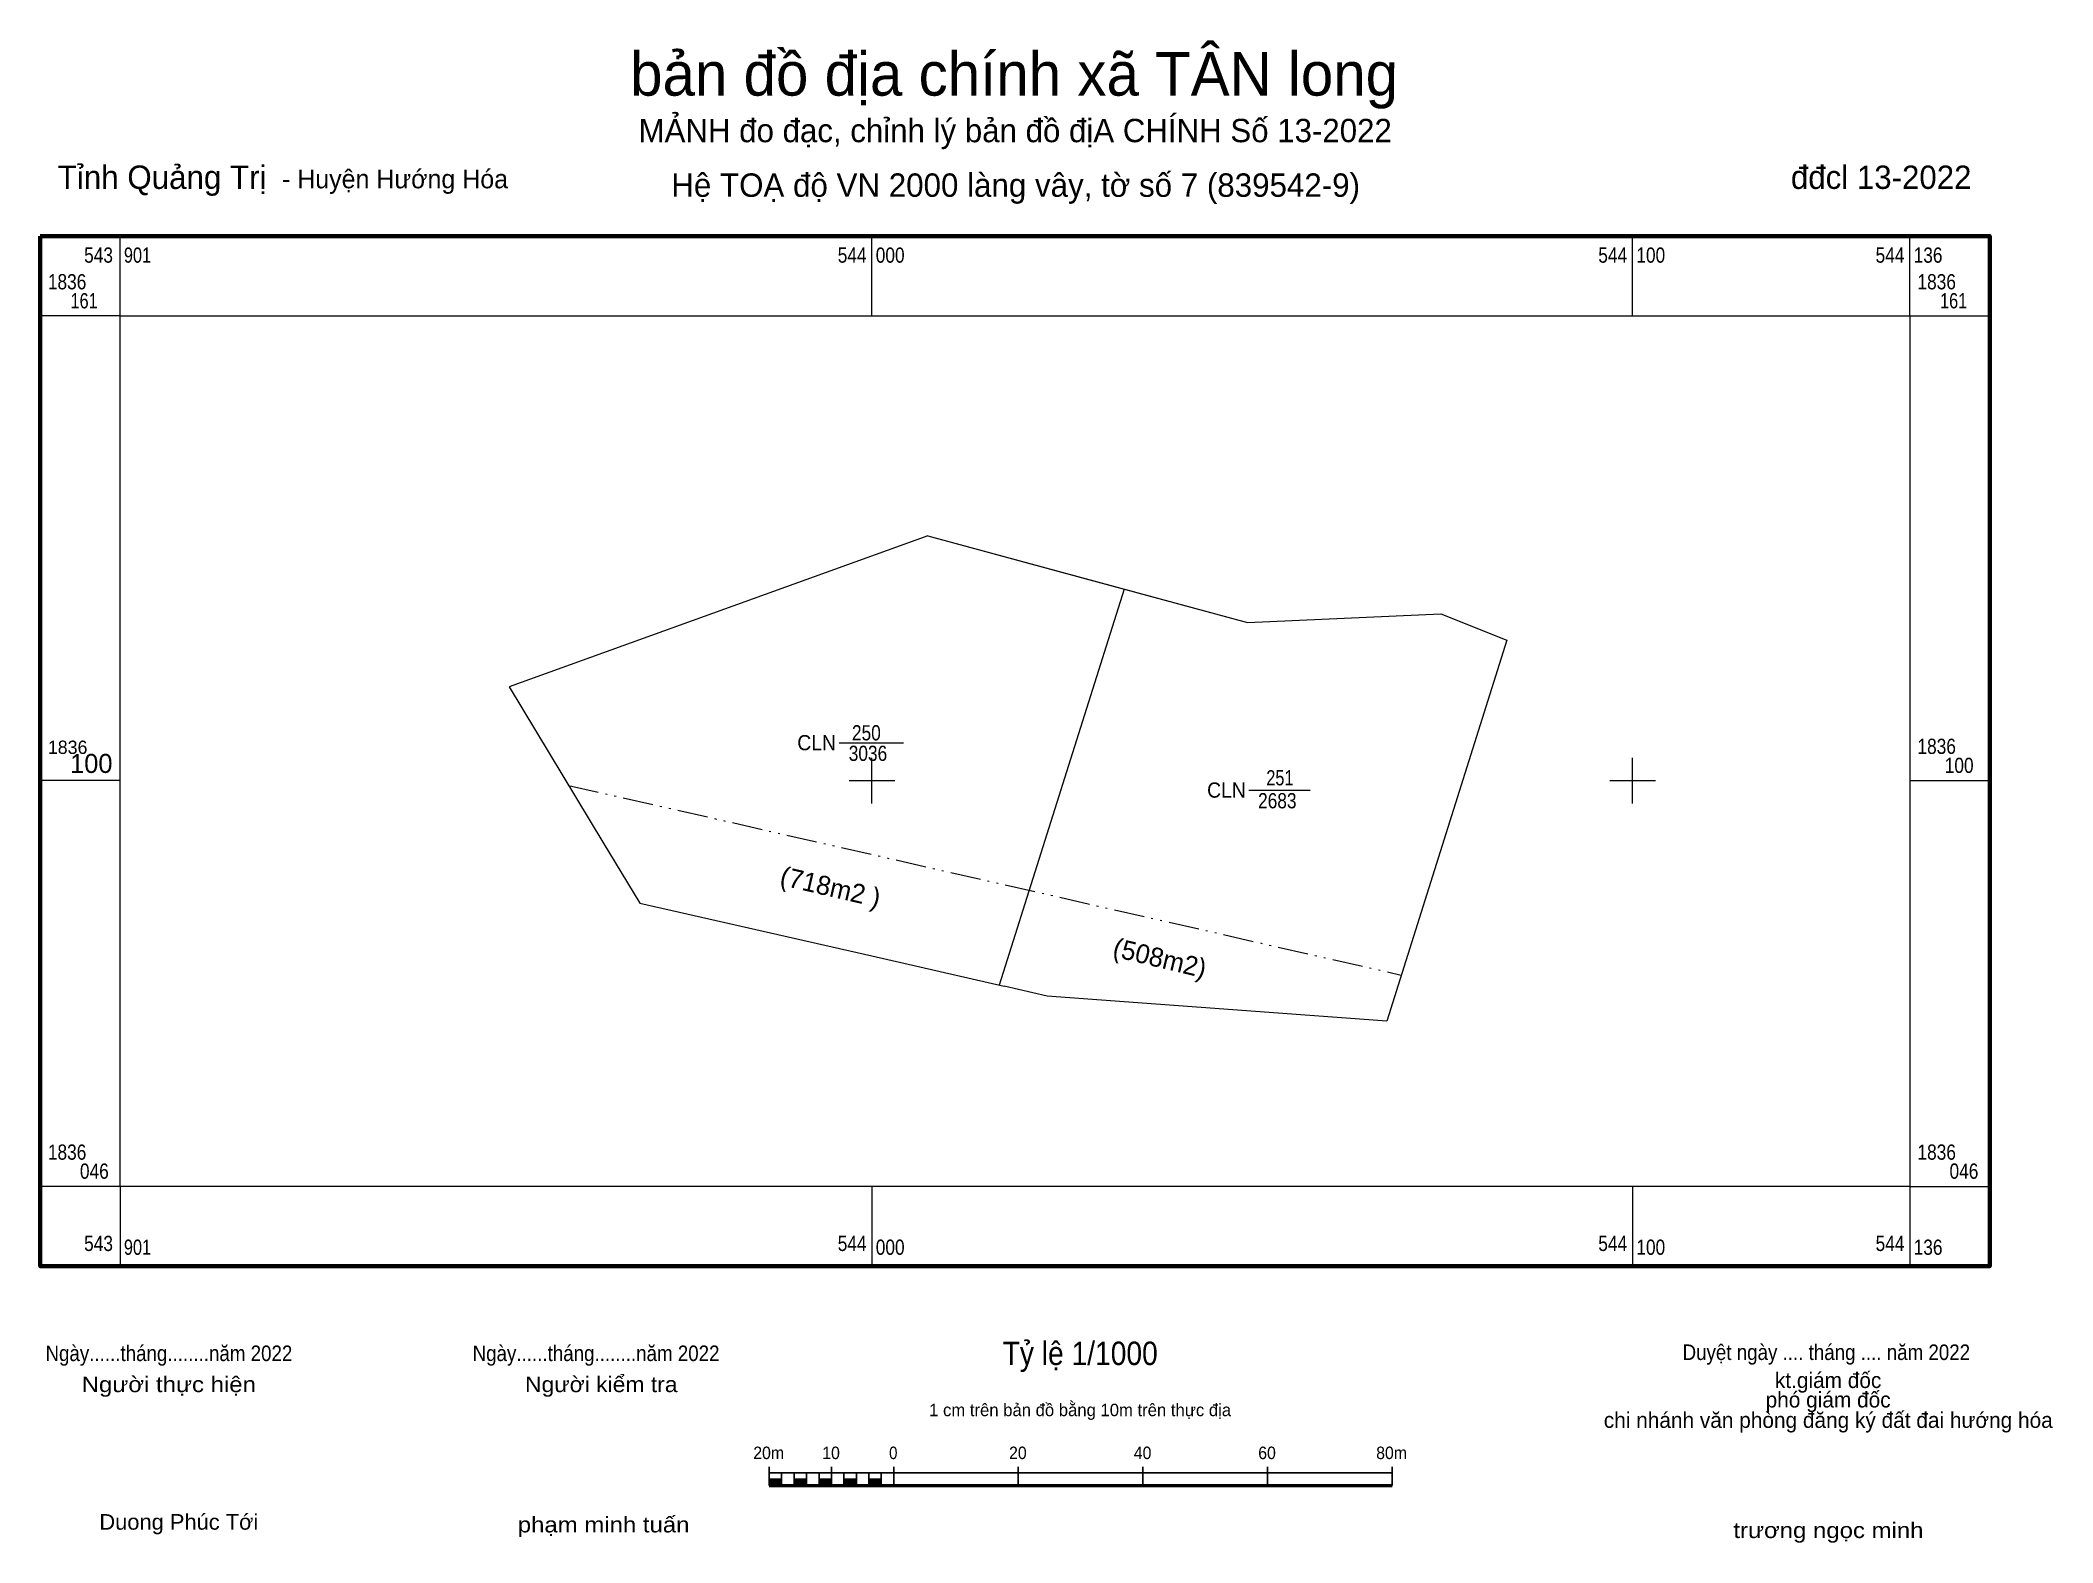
# Model space of a CAD drawing. Header units: metres. Extents: x 543891 to 544155, y 1836000 to 1836197.
import ezdxf
from ezdxf.enums import TextEntityAlignment as Align

# ---------------------------------------------------------------- set-up
doc = ezdxf.new("R2010")
doc.units = ezdxf.units.M
doc.header["$LTSCALE"] = 0.8
doc.linetypes.add('DASH_DOUBLE_DOT', pattern=[9.2, 5, -1.2, 0.3, -1.2, 0.3, -1.2])
doc.layers.add('1', color=7, linetype='Continuous')
doc.layers.add('4', color=7, linetype='Continuous')
for name, color, linetype, lineweight in [('10', 7, 'Continuous', 13), ('13', 7, 'Continuous', 13), ('14', 7, 'DASH_DOUBLE_DOT', 13), ('2', 7, 'Continuous', 25), ('31', 7, 'Continuous', 13), ('63', 7, 'Continuous', 13)]:
    doc.layers.add(name, color=color, linetype=linetype, lineweight=lineweight)

msp = doc.modelspace()

# ---------------------------------------------------------------- hatches: boundary and pattern name
at = {"layer": '2'}
for points in [[(543986.48, 1836007.35), (543988.12, 1836007.35), (543988.12, 1836008.17), (543986.48, 1836008.17)], [(543989.76, 1836007.35), (543991.4, 1836007.35), (543991.4, 1836008.17), (543989.76, 1836008.17)], [(543993.04, 1836007.35), (543994.67, 1836007.35), (543994.67, 1836008.17), (543993.04, 1836008.17)], [(543996.31, 1836007.35), (543997.95, 1836007.35), (543997.95, 1836008.17), (543996.31, 1836008.17)], [(543999.59, 1836007.35), (544001.23, 1836007.35), (544001.23, 1836008.17), (543999.59, 1836008.17)]]:
    msp.add_hatch(color=256, dxfattribs=at).paths.add_polyline_path(points)

# ---------------------------------------------------------------- linework, layer by layer
at = {"layer": '10'}
msp.add_line((544007.36, 1836132.18), (544027.51, 1836126.7), dxfattribs=at)
for points in [[(544007.36, 1836132.18), (543952.32, 1836112.3), (543964.63, 1836091.9), (543969.46, 1836083.9), (544000, 1836076.94), (544017.37, 1836072.98)], [(544027.51, 1836126.7), (544049.38, 1836120.76), (544074.8, 1836121.92), (544083.49, 1836118.46), (544067.68, 1836068.38), (544023.05, 1836071.68), (544017.37, 1836072.98)]]:
    msp.add_lwpolyline(points, dxfattribs=at)
at = {"layer": '13'}
for p, q in [((544033.17, 1836125.16), (544016.74, 1836073.12)), ((543995.69, 1836104.98), (544004.13, 1836104.98)), ((544049.57, 1836098.75), (544057.61, 1836098.75))]:
    msp.add_line(p, q, dxfattribs=at)
at = {"layer": '14'}
msp.add_line((543960.12, 1836099.37), (544069.59, 1836074.43), dxfattribs=at)
at = {"layer": '2'}
for p, q in [((543986.48, 1836007.35), (543986.48, 1836009.81)), ((543986.48, 1836008.99), (544068.38, 1836008.99)), ((543988.12, 1836007.35), (543988.12, 1836008.99)), ((543989.76, 1836007.35), (543989.76, 1836008.99)), ((543991.4, 1836007.35), (543991.4, 1836008.99)), ((543993.04, 1836007.35), (543993.04, 1836008.99)), ((543994.67, 1836007.35), (543994.67, 1836009.81)), ((543996.31, 1836007.35), (543996.31, 1836008.99)), ((543997.95, 1836007.35), (543997.95, 1836008.99)), ((543999.59, 1836007.35), (543999.59, 1836008.99)), ((544001.23, 1836007.35), (544001.23, 1836008.99)), ((544002.86, 1836007.35), (544002.86, 1836009.81)), ((544019.24, 1836007.35), (544019.24, 1836009.81)), ((544035.62, 1836007.35), (544035.62, 1836009.81)), ((544052, 1836007.35), (544052, 1836009.81)), ((544068.38, 1836007.35), (544068.38, 1836009.81))]:
    msp.add_line(p, q, dxfattribs=at)
at = {"layer": '2', "lineweight": 53}
msp.add_line((543986.48, 1836007.35), (544068.38, 1836007.35), dxfattribs=at)
at = {"layer": '2', "lineweight": 13}
for points in [[(543986.48, 1836007.35), (543988.12, 1836007.35), (543988.12, 1836008.17), (543986.48, 1836008.17)], [(543989.76, 1836007.35), (543991.4, 1836007.35), (543991.4, 1836008.17), (543989.76, 1836008.17)], [(543993.04, 1836007.35), (543994.67, 1836007.35), (543994.67, 1836008.17), (543993.04, 1836008.17)], [(543996.31, 1836007.35), (543997.95, 1836007.35), (543997.95, 1836008.17), (543996.31, 1836008.17)], [(543999.59, 1836007.35), (544001.23, 1836007.35), (544001.23, 1836008.17), (543999.59, 1836008.17)]]:
    msp.add_lwpolyline(points, close=True, dxfattribs=at)
at = {"layer": '31'}
msp.add_lwpolyline([(544007.36, 1836132.18), (544049.38, 1836120.76), (544074.8, 1836121.92), (544083.49, 1836118.46)], dxfattribs=at)
at = {"layer": '63'}
for p, q in [((543901.15, 1836161.07), (543901.15, 1836171.57)), ((544000, 1836161.07), (544000, 1836171.57)), ((544100, 1836161.07), (544100, 1836171.57)), ((544136.46, 1836161.07), (544136.46, 1836171.57)), ((543901.15, 1836161.07), (543890.65, 1836161.07)), ((544136.46, 1836161.07), (544146.96, 1836161.07)), ((544000, 1836097), (544000, 1836103)), ((544100, 1836097), (544100, 1836103)), ((543901.15, 1836100), (543890.65, 1836100)), ((543997, 1836100), (544003, 1836100)), ((544097, 1836100), (544103, 1836100)), ((544136.46, 1836100), (544146.96, 1836100)), ((543901.15, 1836046.66), (543890.65, 1836046.66)), ((543901.15, 1836046.66), (543901.15, 1836036.16)), ((544000, 1836046.66), (544000, 1836036.16)), ((544100, 1836046.66), (544100, 1836036.16)), ((544136.46, 1836046.66), (544136.46, 1836036.16)), ((544136.46, 1836046.66), (544146.96, 1836046.66))]:
    msp.add_line(p, q, dxfattribs=at)
at = {"layer": '63', "lineweight": 70}
msp.add_lwpolyline([(543890.65, 1836171.57), (544146.96, 1836171.57), (544146.96, 1836036.16), (543890.65, 1836036.16)], close=True, dxfattribs=at)
at = {"layer": '63'}
msp.add_lwpolyline([(543901.15, 1836161.07), (544136.46, 1836161.07), (544136.46, 1836046.66), (543901.15, 1836046.66)], close=True, dxfattribs=at)

# ---------------------------------------------------------------- texts
at = {"layer": '1'}
for s, rotation, p in [('(718m2 )', 346.945, (543994.273, 1836084.802)), ('(508m2)', 346.451, (544037.567, 1836075.465))]:
    msp.add_text(s, height=2.5, rotation=rotation, dxfattribs=at).set_placement(p, align=Align.CENTER)
at = {"layer": '13'}
for s, width, p in [('250', 0.85, (543999.265, 1836105.28)), ('251', 0.8, (544053.635, 1836099.37))]:
    msp.add_text(s, height=2, dxfattribs=dict(at, width=width)).set_placement(p, align=Align.CENTER)
at = {"layer": '2'}
for s, height, p in [('bản đồ địa chính xã TÂN long', 5.731, (544018.69, 1836190.03)), ('MẢNH đo đạc, chỉnh lý bản đồ địA CHÍNH Số 13-2022', 3.07, (544018.835, 1836183.91)), ('Hệ TOẠ độ VN 2000 làng vây, tờ số 7 (839542-9)', 3.078, (544018.895, 1836176.73)), ('kt.giám đốc', 2.047, (544125.715, 1836020.15)), ('1 cm trên bản đồ bằng 10m trên thực địa', 1.638, (544027.37, 1836016.45)), ('phó giám đốc', 2.047, (544125.715, 1836017.59)), ('chi nhánh văn phòng đăng ký đất đai hướng hóa', 2.047, (544125.735, 1836014.91))]:
    msp.add_text(s, height=height, dxfattribs=at).set_placement(p, align=Align.CENTER)
for s, height, p in [('Tỉnh Quảng Trị ', 3.078, (543892.95, 1836177.77)), ('- Huyện Hướng Hóa', 2.456, (543922.43, 1836177.85))]:
    msp.add_text(s, height=height, dxfattribs=at).set_placement(p)
msp.add_text(' đđcl 13-2022', height=3.07, dxfattribs=at).set_placement((544144.56, 1836177.77), align=Align.RIGHT)
at = {"layer": '2', "width": 0.95}
for p in [(543995.27, 1836103.98), (544049.15, 1836097.75)]:
    msp.add_text('CLN', height=2, dxfattribs=at).set_placement(p, align=Align.RIGHT)
at = {"layer": '2'}
for s, height, width, p in [('Tỷ lệ 1/1000', 3.079, 0.9, (544027.38, 1836023.17)), ('Ngày......tháng........năm 2022', 2.047, 0.9, (543907.565, 1836023.69)), ('Ngày......tháng........năm 2022', 2.047, 0.9, (543963.725, 1836023.69)), ('Duyệt ngày .... tháng .... năm 2022', 2.047, 0.9, (544125.48, 1836023.83)), ('Người thực hiện', 2.047, 1.15, (543907.55, 1836019.61)), ('Người kiểm tra', 2.047, 1.1, (543964.415, 1836019.61)), ('20m', 1.638, 0.95, (543986.42, 1836010.81)), ('10', 1.638, 0.95, (543994.625, 1836010.81)), ('0', 1.638, 0.9, (544002.805, 1836010.81)), ('20', 1.638, 0.95, (544019.185, 1836010.81)), ('40', 1.638, 0.95, (544035.585, 1836010.81)), ('60', 1.638, 0.95, (544051.945, 1836010.81)), ('80m', 1.638, 0.95, (544068.32, 1836010.81)), ('Duong Phúc Tới', 2.047, 1.05, (543908.87, 1836001.53)), ('phạm minh tuấn', 2.047, 1.15, (543964.72, 1836001.17)), ('trương ngọc minh', 2.047, 1.15, (544125.755, 1836000.43))]:
    msp.add_text(s, height=height, dxfattribs=dict(at, width=width)).set_placement(p, align=Align.CENTER)
at = {"layer": '4', "width": 0.85}
for s, p in [('3036', (543999.475, 1836102.58)), ('2683', (544053.295, 1836096.35))]:
    msp.add_text(s, height=2, dxfattribs=at).set_placement(p, align=Align.CENTER)
at = {"layer": '63'}
for s, width, p in [('543', 0.85, (543900.21, 1836168.07)), ('544', 0.85, (543999.29, 1836168.07)), ('544', 0.85, (544099.29, 1836168.07)), ('544', 0.85, (544135.75, 1836168.07)), ('161', 0.8, (543898.2, 1836162.07)), ('161', 0.8, (544144, 1836162.07)), ('100', 0.85, (544144.84, 1836101)), ('046', 0.85, (543899.66, 1836047.66)), ('046', 0.85, (544145.47, 1836047.66)), ('543', 0.85, (543900.21, 1836038.16)), ('544', 0.85, (543999.29, 1836038.16)), ('544', 0.85, (544099.29, 1836038.16)), ('544', 0.85, (544135.75, 1836038.16))]:
    msp.add_text(s, height=2, dxfattribs=dict(at, width=width)).set_placement(p, align=Align.RIGHT)
for s, width, p in [('901', 0.8, (543901.65, 1836168.07)), ('000', 0.85, (544000.5, 1836168.07)), ('100', 0.85, (544100.5, 1836168.07)), ('136', 0.85, (544136.96, 1836168.07)), ('1836', 0.85, (543891.65, 1836164.57)), ('1836', 0.85, (544137.46, 1836164.57)), ('1836', 0.85, (544137.46, 1836103.5)), ('1836', 0.85, (543891.65, 1836050.16)), ('1836', 0.85, (544137.46, 1836050.16)), ('901', 0.8, (543901.65, 1836037.66)), ('000', 0.85, (544000.5, 1836037.66)), ('100', 0.85, (544100.5, 1836037.66)), ('136', 0.85, (544136.96, 1836037.66))]:
    msp.add_text(s, height=2, dxfattribs=dict(at, width=width)).set_placement(p)
msp.add_text('1836', height=1.75, dxfattribs=at).set_placement((543891.65, 1836103.5))
msp.add_text('100', height=2.5, dxfattribs=at).set_placement((543900.15, 1836101), align=Align.RIGHT)

doc.saveas('drawing.dxf')
